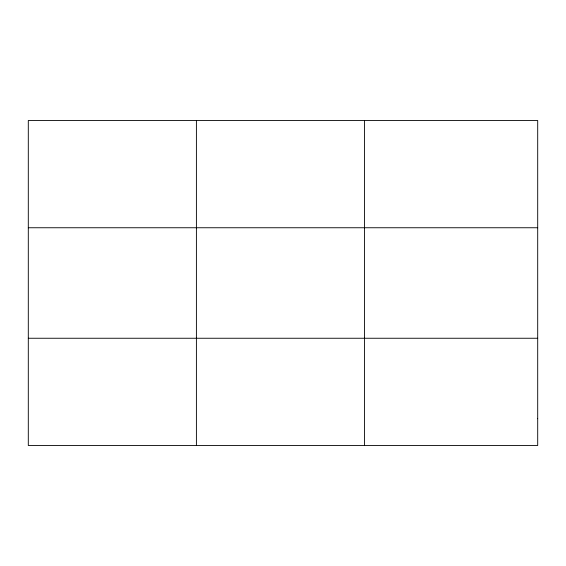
<?xml version="1.0" encoding="UTF-8"?>
<svg xmlns="http://www.w3.org/2000/svg" width="566" height="566" viewBox="0 0 566 566"><rect width="100%" height="100%" fill="white"/><g stroke="black" fill="none" stroke-linecap="round" stroke-linejoin="round"><path stroke-width="0.85" d="M196.402 120.501L196.402 445.499M364.504 120.501L364.504 445.499M28.3 227.751L537.7 227.751M28.3 338.249L537.7 338.249M537.7 418.684L537.7 445.499L28.3 445.499L28.3 120.501L537.7 120.501L537.7 418.684"/></g></svg>
